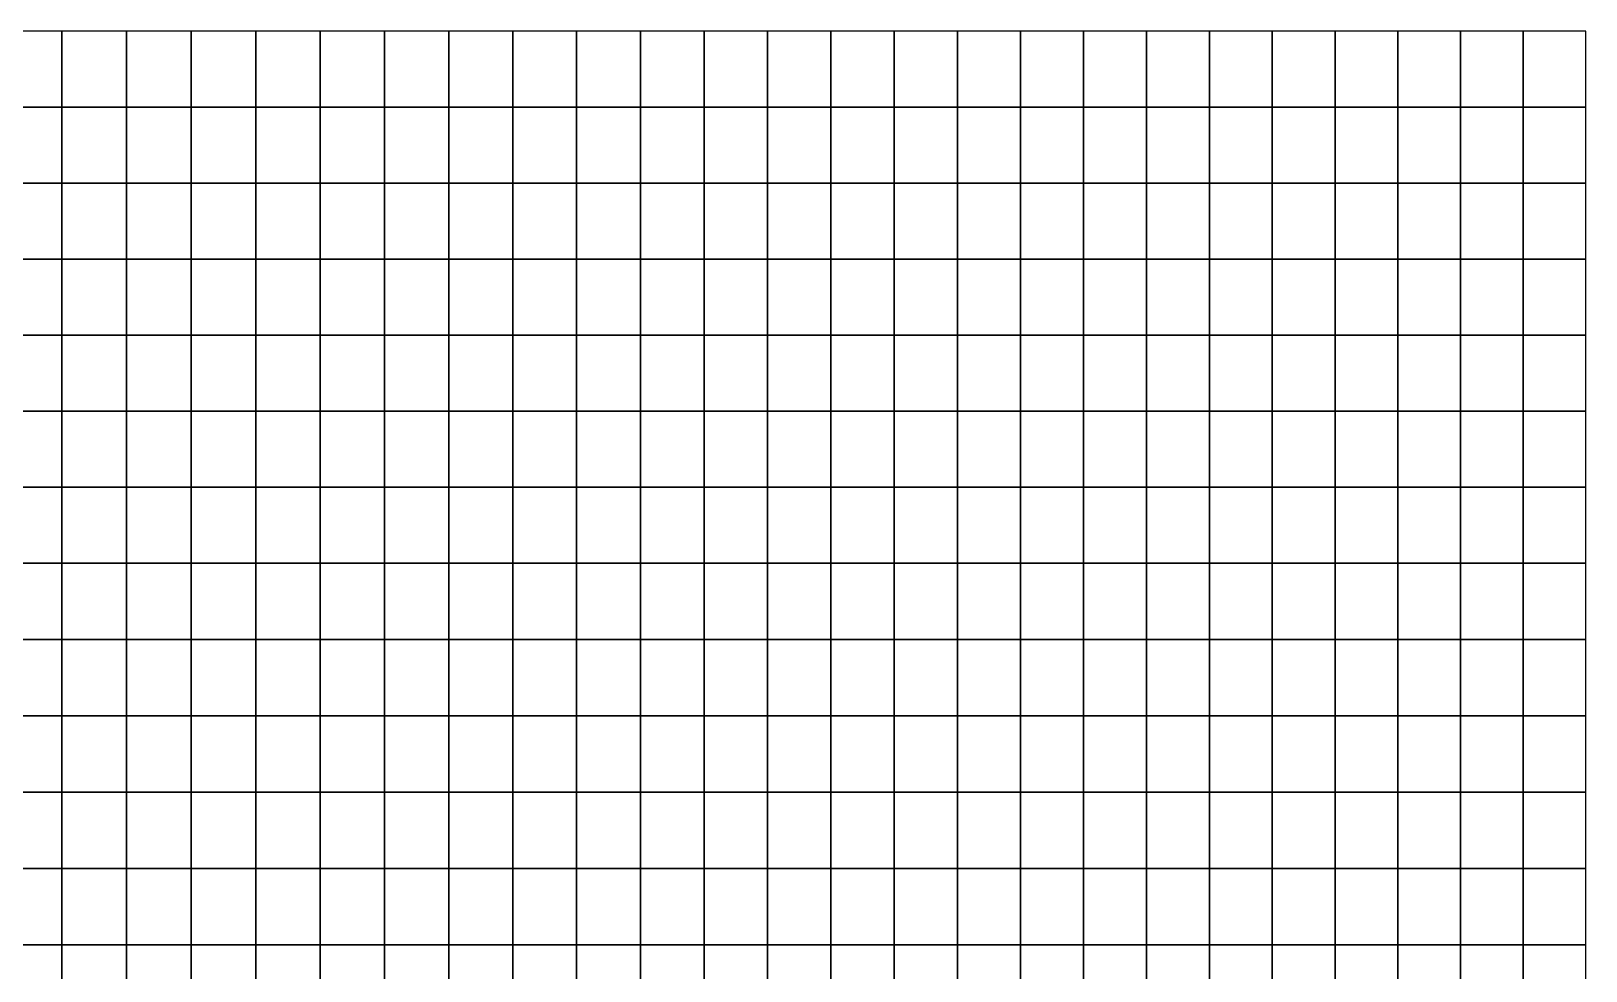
# Model space of a CAD drawing. Header units: inches. Extents: x 35.3 to 60.3, y 27 to 57.
# Drawn here: x 54.02 to 60.29, y 53.25 to 57.04 of the extents above; entities that cross this region are included whole.
import ezdxf

# ---------------------------------------------------------------- set-up
doc = ezdxf.new("R2010")
doc.units = ezdxf.units.IN
doc.header["$MEASUREMENT"] = 0
for name, color, linetype in [('Beam', 6, 'Continuous'), ('Column', 2, 'Continuous'), ('Shell', 1, 'Continuous')]:
    doc.layers.add(name, color=color, linetype=linetype)

msp = doc.modelspace()

# ---------------------------------------------------------------- linework, layer by layer
at = {"layer": 'Beam'}
for p, q in [((60.2876, 57.0385, 12), (35.2876, 57.0385, 12)), ((60.2876, 27.0385, 12), (60.2876, 57.0385, 12))]:
    msp.add_line(p, q, dxfattribs=at)
at = {"layer": 'Column', "extrusion": (-1, -8.32e-14, 6.83e-14)}
msp.add_line((60.2876, 57.0385, 12), (60.2876, 57.0385, 6), dxfattribs=at)
at = {"layer": 'Shell'}
for points in [[(53.8815, 57.0385, 13.8286), (53.8815, 56.7324, 13.915), (54.1431, 56.7324, 13.8638), (54.1431, 57.0385, 13.7774)], [(54.4042, 57.0385, 13.724), (54.1431, 57.0385, 13.7774), (54.1431, 56.7324, 13.8638), (54.4042, 56.7324, 13.8105)], [(54.6649, 57.0385, 13.6685), (54.4042, 57.0385, 13.724), (54.4042, 56.7324, 13.8105), (54.6649, 56.7324, 13.755)], [(54.9251, 57.0385, 13.6109), (54.6649, 57.0385, 13.6685), (54.6649, 56.7324, 13.755), (54.9251, 56.7324, 13.6973)], [(55.1849, 57.0385, 13.5511), (54.9251, 57.0385, 13.6109), (54.9251, 56.7324, 13.6973), (55.1849, 56.7324, 13.6376)], [(55.4441, 57.0385, 13.4892), (55.1849, 57.0385, 13.5511), (55.1849, 56.7324, 13.6376), (55.4441, 56.7324, 13.5757)], [(55.7029, 57.0385, 13.4252), (55.4441, 57.0385, 13.4892), (55.4441, 56.7324, 13.5757), (55.7029, 56.7324, 13.5116)], [(55.9611, 57.0385, 13.359), (55.7029, 57.0385, 13.4252), (55.7029, 56.7324, 13.5116), (55.9611, 56.7324, 13.4455)], [(56.2187, 57.0385, 13.2907), (55.9611, 57.0385, 13.359), (55.9611, 56.7324, 13.4455), (56.2187, 56.7324, 13.3772)], [(56.2187, 57.0385, 13.2907), (56.2187, 56.7324, 13.3772), (56.4758, 56.7324, 13.3068), (56.4758, 57.0385, 13.2203)], [(56.4758, 57.0385, 13.2203), (56.4758, 56.7324, 13.3068), (56.7323, 56.7324, 13.2344), (56.7323, 57.0385, 13.1479)], [(56.7323, 57.0385, 13.1479), (56.7323, 56.7324, 13.2344), (56.9884, 56.7324, 13.1602), (56.9884, 57.0385, 13.0737)], [(56.9884, 57.0385, 13.0737), (56.9884, 56.7324, 13.1602), (57.2439, 56.7324, 13.0842), (57.2439, 57.0385, 12.9977)], [(57.2439, 57.0385, 12.9977), (57.2439, 56.7324, 13.0842), (57.4991, 56.7324, 13.0066), (57.4991, 57.0385, 12.9202)], [(57.4991, 57.0385, 12.9202), (57.4991, 56.7324, 13.0066), (57.7538, 56.7324, 12.9276), (57.7538, 57.0385, 12.8412)], [(57.7538, 57.0385, 12.8412), (57.7538, 56.7324, 12.9276), (58.0082, 56.7324, 12.8473), (58.0082, 57.0385, 12.7608)], [(58.0082, 57.0385, 12.7608), (58.0082, 56.7324, 12.8473), (58.2623, 56.7324, 12.7657), (58.2623, 57.0385, 12.6793)], [(58.5161, 57.0385, 12.5967), (58.2623, 57.0385, 12.6793), (58.2623, 56.7324, 12.7657), (58.5161, 56.7324, 12.6831)], [(58.7696, 57.0385, 12.5132), (58.5161, 57.0385, 12.5967), (58.5161, 56.7324, 12.6831), (58.7696, 56.7324, 12.5996)], [(59.0229, 57.0385, 12.4289), (58.7696, 57.0385, 12.5132), (58.7696, 56.7324, 12.5996), (59.0229, 56.7324, 12.5153)], [(59.2761, 57.0385, 12.3439), (59.0229, 57.0385, 12.4289), (59.0229, 56.7324, 12.5153), (59.2761, 56.7324, 12.4303)], [(59.5291, 57.0385, 12.2584), (59.2761, 57.0385, 12.3439), (59.2761, 56.7324, 12.4303), (59.5291, 56.7324, 12.3448)], [(59.782, 57.0385, 12.1725), (59.5291, 57.0385, 12.2584), (59.5291, 56.7324, 12.3448), (59.782, 56.7324, 12.2589)], [(60.0348, 57.0385, 12.0863), (59.782, 57.0385, 12.1725), (59.782, 56.7324, 12.2589), (60.0348, 56.7324, 12.1728)], [(60.2876, 57.0385, 12), (60.0348, 57.0385, 12.0863), (60.0348, 56.7324, 12.1728), (60.2876, 56.7324, 12.0865)], [(53.8815, 56.7324, 13.915), (53.8815, 56.4262, 14.0013), (54.1431, 56.4262, 13.9501), (54.1431, 56.7324, 13.8638)], [(54.4042, 56.7324, 13.8105), (54.1431, 56.7324, 13.8638), (54.1431, 56.4262, 13.9501), (54.4042, 56.4262, 13.8968)], [(54.6649, 56.7324, 13.755), (54.4042, 56.7324, 13.8105), (54.4042, 56.4262, 13.8968), (54.6649, 56.4262, 13.8413)], [(54.9251, 56.7324, 13.6973), (54.6649, 56.7324, 13.755), (54.6649, 56.4262, 13.8413), (54.9251, 56.4262, 13.7837)], [(55.1849, 56.7324, 13.6376), (54.9251, 56.7324, 13.6973), (54.9251, 56.4262, 13.7837), (55.1849, 56.4262, 13.7239)], [(55.4441, 56.7324, 13.5757), (55.1849, 56.7324, 13.6376), (55.1849, 56.4262, 13.7239), (55.4441, 56.4262, 13.662)], [(55.7029, 56.7324, 13.5116), (55.4441, 56.7324, 13.5757), (55.4441, 56.4262, 13.662), (55.7029, 56.4262, 13.598)], [(55.9611, 56.7324, 13.4455), (55.7029, 56.7324, 13.5116), (55.7029, 56.4262, 13.598), (55.9611, 56.4262, 13.5318)], [(56.2187, 56.7324, 13.3772), (55.9611, 56.7324, 13.4455), (55.9611, 56.4262, 13.5318), (56.2187, 56.4262, 13.4635)], [(56.2187, 56.7324, 13.3772), (56.2187, 56.4262, 13.4635), (56.4758, 56.4262, 13.3931), (56.4758, 56.7324, 13.3068)], [(56.4758, 56.7324, 13.3068), (56.4758, 56.4262, 13.3931), (56.7323, 56.4262, 13.3207), (56.7323, 56.7324, 13.2344)], [(56.7323, 56.7324, 13.2344), (56.7323, 56.4262, 13.3207), (56.9884, 56.4262, 13.2465), (56.9884, 56.7324, 13.1602)], [(56.9884, 56.7324, 13.1602), (56.9884, 56.4262, 13.2465), (57.2439, 56.4262, 13.1705), (57.2439, 56.7324, 13.0842)], [(57.2439, 56.7324, 13.0842), (57.2439, 56.4262, 13.1705), (57.4991, 56.4262, 13.0929), (57.4991, 56.7324, 13.0066)], [(57.4991, 56.7324, 13.0066), (57.4991, 56.4262, 13.0929), (57.7538, 56.4262, 13.0139), (57.7538, 56.7324, 12.9276)], [(57.7538, 56.7324, 12.9276), (57.7538, 56.4262, 13.0139), (58.0082, 56.4262, 12.9336), (58.0082, 56.7324, 12.8473)], [(58.0082, 56.7324, 12.8473), (58.0082, 56.4262, 12.9336), (58.2623, 56.4262, 12.8521), (58.2623, 56.7324, 12.7657)], [(58.5161, 56.7324, 12.6831), (58.2623, 56.7324, 12.7657), (58.2623, 56.4262, 12.8521), (58.5161, 56.4262, 12.7695)], [(58.7696, 56.7324, 12.5996), (58.5161, 56.7324, 12.6831), (58.5161, 56.4262, 12.7695), (58.7696, 56.4262, 12.6859)], [(59.0229, 56.7324, 12.5153), (58.7696, 56.7324, 12.5996), (58.7696, 56.4262, 12.6859), (59.0229, 56.4262, 12.6016)], [(59.2761, 56.7324, 12.4303), (59.0229, 56.7324, 12.5153), (59.0229, 56.4262, 12.6016), (59.2761, 56.4262, 12.5167)], [(59.5291, 56.7324, 12.3448), (59.2761, 56.7324, 12.4303), (59.2761, 56.4262, 12.5167), (59.5291, 56.4262, 12.4311)], [(59.782, 56.7324, 12.2589), (59.5291, 56.7324, 12.3448), (59.5291, 56.4262, 12.4311), (59.782, 56.4262, 12.3452)], [(60.0348, 56.7324, 12.1728), (59.782, 56.7324, 12.2589), (59.782, 56.4262, 12.3452), (60.0348, 56.4262, 12.2591)], [(60.2876, 56.7324, 12.0865), (60.0348, 56.7324, 12.1728), (60.0348, 56.4262, 12.2591), (60.2876, 56.4262, 12.1728)], [(53.8815, 56.4262, 14.0013), (53.8815, 56.12, 14.0874), (54.1431, 56.12, 14.0362), (54.1431, 56.4262, 13.9501)], [(54.4042, 56.4262, 13.8968), (54.1431, 56.4262, 13.9501), (54.1431, 56.12, 14.0362), (54.4042, 56.12, 13.9828)], [(54.6649, 56.4262, 13.8413), (54.4042, 56.4262, 13.8968), (54.4042, 56.12, 13.9828), (54.6649, 56.12, 13.9273)], [(54.9251, 56.4262, 13.7837), (54.6649, 56.4262, 13.8413), (54.6649, 56.12, 13.9273), (54.9251, 56.12, 13.8697)], [(55.1849, 56.4262, 13.7239), (54.9251, 56.4262, 13.7837), (54.9251, 56.12, 13.8697), (55.1849, 56.12, 13.8099)], [(55.4441, 56.4262, 13.662), (55.1849, 56.4262, 13.7239), (55.1849, 56.12, 13.8099), (55.4441, 56.12, 13.748)], [(55.7029, 56.4262, 13.598), (55.4441, 56.4262, 13.662), (55.4441, 56.12, 13.748), (55.7029, 56.12, 13.684)], [(55.9611, 56.4262, 13.5318), (55.7029, 56.4262, 13.598), (55.7029, 56.12, 13.684), (55.9611, 56.12, 13.6178)], [(56.2187, 56.4262, 13.4635), (55.9611, 56.4262, 13.5318), (55.9611, 56.12, 13.6178), (56.2187, 56.12, 13.5496)], [(56.2187, 56.4262, 13.4635), (56.2187, 56.12, 13.5496), (56.4758, 56.12, 13.4792), (56.4758, 56.4262, 13.3931)], [(56.4758, 56.4262, 13.3931), (56.4758, 56.12, 13.4792), (56.7323, 56.12, 13.4068), (56.7323, 56.4262, 13.3207)], [(56.7323, 56.4262, 13.3207), (56.7323, 56.12, 13.4068), (56.9884, 56.12, 13.3325), (56.9884, 56.4262, 13.2465)], [(56.9884, 56.4262, 13.2465), (56.9884, 56.12, 13.3325), (57.2439, 56.12, 13.2566), (57.2439, 56.4262, 13.1705)], [(57.2439, 56.4262, 13.1705), (57.2439, 56.12, 13.2566), (57.4991, 56.12, 13.179), (57.4991, 56.4262, 13.0929)], [(57.4991, 56.4262, 13.0929), (57.4991, 56.12, 13.179), (57.7538, 56.12, 13.1), (57.7538, 56.4262, 13.0139)], [(57.7538, 56.4262, 13.0139), (57.7538, 56.12, 13.1), (58.0082, 56.12, 13.0196), (58.0082, 56.4262, 12.9336)], [(58.0082, 56.4262, 12.9336), (58.0082, 56.12, 13.0196), (58.2623, 56.12, 12.9381), (58.2623, 56.4262, 12.8521)], [(58.5161, 56.4262, 12.7695), (58.2623, 56.4262, 12.8521), (58.2623, 56.12, 12.9381), (58.5161, 56.12, 12.8555)], [(58.7696, 56.4262, 12.6859), (58.5161, 56.4262, 12.7695), (58.5161, 56.12, 12.8555), (58.7696, 56.12, 12.772)], [(59.0229, 56.4262, 12.6016), (58.7696, 56.4262, 12.6859), (58.7696, 56.12, 12.772), (59.0229, 56.12, 12.6877)], [(59.2761, 56.4262, 12.5167), (59.0229, 56.4262, 12.6016), (59.0229, 56.12, 12.6877), (59.2761, 56.12, 12.6027)], [(59.5291, 56.4262, 12.4311), (59.2761, 56.4262, 12.5167), (59.2761, 56.12, 12.6027), (59.5291, 56.12, 12.5172)], [(59.782, 56.4262, 12.3452), (59.5291, 56.4262, 12.4311), (59.5291, 56.12, 12.5172), (59.782, 56.12, 12.4313)], [(60.0348, 56.4262, 12.2591), (59.782, 56.4262, 12.3452), (59.782, 56.12, 12.4313), (60.0348, 56.12, 12.3451)], [(60.2876, 56.4262, 12.1728), (60.0348, 56.4262, 12.2591), (60.0348, 56.12, 12.3451), (60.2876, 56.12, 12.2588)], [(53.8815, 56.12, 14.0874), (53.8815, 55.8137, 14.173), (54.1431, 55.8137, 14.1218), (54.1431, 56.12, 14.0362)], [(54.4042, 56.12, 13.9828), (54.1431, 56.12, 14.0362), (54.1431, 55.8137, 14.1218), (54.4042, 55.8137, 14.0685)], [(54.6649, 56.12, 13.9273), (54.4042, 56.12, 13.9828), (54.4042, 55.8137, 14.0685), (54.6649, 55.8137, 14.013)], [(54.9251, 56.12, 13.8697), (54.6649, 56.12, 13.9273), (54.6649, 55.8137, 14.013), (54.9251, 55.8137, 13.9554)], [(55.1849, 56.12, 13.8099), (54.9251, 56.12, 13.8697), (54.9251, 55.8137, 13.9554), (55.1849, 55.8137, 13.8956)], [(55.4441, 56.12, 13.748), (55.1849, 56.12, 13.8099), (55.1849, 55.8137, 13.8956), (55.4441, 55.8137, 13.8337)], [(55.7029, 56.12, 13.684), (55.4441, 56.12, 13.748), (55.4441, 55.8137, 13.8337), (55.7029, 55.8137, 13.7697)], [(55.9611, 56.12, 13.6178), (55.7029, 56.12, 13.684), (55.7029, 55.8137, 13.7697), (55.9611, 55.8137, 13.7035)], [(56.2187, 56.12, 13.5496), (55.9611, 56.12, 13.6178), (55.9611, 55.8137, 13.7035), (56.2187, 55.8137, 13.6352)], [(56.2187, 56.12, 13.5496), (56.2187, 55.8137, 13.6352), (56.4758, 55.8137, 13.5648), (56.4758, 56.12, 13.4792)], [(56.4758, 56.12, 13.4792), (56.4758, 55.8137, 13.5648), (56.7323, 55.8137, 13.4924), (56.7323, 56.12, 13.4068)], [(56.7323, 56.12, 13.4068), (56.7323, 55.8137, 13.4924), (56.9884, 55.8137, 13.4182), (56.9884, 56.12, 13.3325)], [(56.9884, 56.12, 13.3325), (56.9884, 55.8137, 13.4182), (57.2439, 55.8137, 13.3422), (57.2439, 56.12, 13.2566)], [(57.2439, 56.12, 13.2566), (57.2439, 55.8137, 13.3422), (57.4991, 55.8137, 13.2647), (57.4991, 56.12, 13.179)], [(57.4991, 56.12, 13.179), (57.4991, 55.8137, 13.2647), (57.7538, 55.8137, 13.1856), (57.7538, 56.12, 13.1)], [(57.7538, 56.12, 13.1), (57.7538, 55.8137, 13.1856), (58.0082, 55.8137, 13.1053), (58.0082, 56.12, 13.0196)], [(58.0082, 56.12, 13.0196), (58.0082, 55.8137, 13.1053), (58.2623, 55.8137, 13.0238), (58.2623, 56.12, 12.9381)], [(58.5161, 56.12, 12.8555), (58.2623, 56.12, 12.9381), (58.2623, 55.8137, 13.0238), (58.5161, 55.8137, 12.9412)], [(58.7696, 56.12, 12.772), (58.5161, 56.12, 12.8555), (58.5161, 55.8137, 12.9412), (58.7696, 55.8137, 12.8577)], [(59.0229, 56.12, 12.6877), (58.7696, 56.12, 12.772), (58.7696, 55.8137, 12.8577), (59.0229, 55.8137, 12.7733)], [(59.2761, 56.12, 12.6027), (59.0229, 56.12, 12.6877), (59.0229, 55.8137, 12.7733), (59.2761, 55.8137, 12.6884)], [(59.5291, 56.12, 12.5172), (59.2761, 56.12, 12.6027), (59.2761, 55.8137, 12.6884), (59.5291, 55.8137, 12.6029)], [(59.782, 56.12, 12.4313), (59.5291, 56.12, 12.5172), (59.5291, 55.8137, 12.6029), (59.782, 55.8137, 12.517)], [(60.0348, 56.12, 12.3451), (59.782, 56.12, 12.4313), (59.782, 55.8137, 12.517), (60.0348, 55.8137, 12.4308)], [(60.2876, 56.12, 12.2588), (60.0348, 56.12, 12.3451), (60.0348, 55.8137, 12.4308), (60.2876, 55.8137, 12.3445)], [(53.8815, 55.8137, 14.173), (53.8815, 55.5073, 14.2582), (54.1431, 55.5073, 14.207), (54.1431, 55.8137, 14.1218)], [(54.4042, 55.8137, 14.0685), (54.1431, 55.8137, 14.1218), (54.1431, 55.5073, 14.207), (54.4042, 55.5073, 14.1536)], [(54.6649, 55.8137, 14.013), (54.4042, 55.8137, 14.0685), (54.4042, 55.5073, 14.1536), (54.6649, 55.5073, 14.0981)], [(54.9251, 55.8137, 13.9554), (54.6649, 55.8137, 14.013), (54.6649, 55.5073, 14.0981), (54.9251, 55.5073, 14.0405)], [(55.1849, 55.8137, 13.8956), (54.9251, 55.8137, 13.9554), (54.9251, 55.5073, 14.0405), (55.1849, 55.5073, 13.9807)], [(55.4441, 55.8137, 13.8337), (55.1849, 55.8137, 13.8956), (55.1849, 55.5073, 13.9807), (55.4441, 55.5073, 13.9188)], [(55.7029, 55.8137, 13.7697), (55.4441, 55.8137, 13.8337), (55.4441, 55.5073, 13.9188), (55.7029, 55.5073, 13.8548)], [(55.9611, 55.8137, 13.7035), (55.7029, 55.8137, 13.7697), (55.7029, 55.5073, 13.8548), (55.9611, 55.5073, 13.7886)], [(56.2187, 55.8137, 13.6352), (55.9611, 55.8137, 13.7035), (55.9611, 55.5073, 13.7886), (56.2187, 55.5073, 13.7203)], [(56.2187, 55.8137, 13.6352), (56.2187, 55.5073, 13.7203), (56.4758, 55.5073, 13.6499), (56.4758, 55.8137, 13.5648)], [(56.4758, 55.8137, 13.5648), (56.4758, 55.5073, 13.6499), (56.7323, 55.5073, 13.5775), (56.7323, 55.8137, 13.4924)], [(56.7323, 55.8137, 13.4924), (56.7323, 55.5073, 13.5775), (56.9884, 55.5073, 13.5033), (56.9884, 55.8137, 13.4182)], [(56.9884, 55.8137, 13.4182), (56.9884, 55.5073, 13.5033), (57.2439, 55.5073, 13.4273), (57.2439, 55.8137, 13.3422)], [(57.2439, 55.8137, 13.3422), (57.2439, 55.5073, 13.4273), (57.4991, 55.5073, 13.3498), (57.4991, 55.8137, 13.2647)], [(57.4991, 55.8137, 13.2647), (57.4991, 55.5073, 13.3498), (57.7538, 55.5073, 13.2708), (57.7538, 55.8137, 13.1856)], [(57.7538, 55.8137, 13.1856), (57.7538, 55.5073, 13.2708), (58.0082, 55.5073, 13.1904), (58.0082, 55.8137, 13.1053)], [(58.0082, 55.8137, 13.1053), (58.0082, 55.5073, 13.1904), (58.2623, 55.5073, 13.1089), (58.2623, 55.8137, 13.0238)], [(58.5161, 55.8137, 12.9412), (58.2623, 55.8137, 13.0238), (58.2623, 55.5073, 13.1089), (58.5161, 55.5073, 13.0263)], [(58.7696, 55.8137, 12.8577), (58.5161, 55.8137, 12.9412), (58.5161, 55.5073, 13.0263), (58.7696, 55.5073, 12.9428)], [(59.0229, 55.8137, 12.7733), (58.7696, 55.8137, 12.8577), (58.7696, 55.5073, 12.9428), (59.0229, 55.5073, 12.8585)], [(59.2761, 55.8137, 12.6884), (59.0229, 55.8137, 12.7733), (59.0229, 55.5073, 12.8585), (59.2761, 55.5073, 12.7735)], [(59.5291, 55.8137, 12.6029), (59.2761, 55.8137, 12.6884), (59.2761, 55.5073, 12.7735), (59.5291, 55.5073, 12.688)], [(59.782, 55.8137, 12.517), (59.5291, 55.8137, 12.6029), (59.5291, 55.5073, 12.688), (59.782, 55.5073, 12.6021)], [(60.0348, 55.8137, 12.4308), (59.782, 55.8137, 12.517), (59.782, 55.5073, 12.6021), (60.0348, 55.5073, 12.5159)], [(60.2876, 55.8137, 12.3445), (60.0348, 55.8137, 12.4308), (60.0348, 55.5073, 12.5159), (60.2876, 55.5073, 12.4296)], [(53.8815, 55.5073, 14.2582), (53.8815, 55.2007, 14.3426), (54.1431, 55.2007, 14.2914), (54.1431, 55.5073, 14.207)], [(54.4042, 55.5073, 14.1536), (54.1431, 55.5073, 14.207), (54.1431, 55.2007, 14.2914), (54.4042, 55.2007, 14.2381)], [(54.6649, 55.5073, 14.0981), (54.4042, 55.5073, 14.1536), (54.4042, 55.2007, 14.2381), (54.6649, 55.2007, 14.1826)], [(54.9251, 55.5073, 14.0405), (54.6649, 55.5073, 14.0981), (54.6649, 55.2007, 14.1826), (54.9251, 55.2007, 14.1249)], [(55.1849, 55.5073, 13.9807), (54.9251, 55.5073, 14.0405), (54.9251, 55.2007, 14.1249), (55.1849, 55.2007, 14.0652)], [(55.4441, 55.5073, 13.9188), (55.1849, 55.5073, 13.9807), (55.1849, 55.2007, 14.0652), (55.4441, 55.2007, 14.0033)], [(55.7029, 55.5073, 13.8548), (55.4441, 55.5073, 13.9188), (55.4441, 55.2007, 14.0033), (55.7029, 55.2007, 13.9392)], [(55.9611, 55.5073, 13.7886), (55.7029, 55.5073, 13.8548), (55.7029, 55.2007, 13.9392), (55.9611, 55.2007, 13.8731)], [(56.2187, 55.5073, 13.7203), (55.9611, 55.5073, 13.7886), (55.9611, 55.2007, 13.8731), (56.2187, 55.2007, 13.8048)], [(56.2187, 55.5073, 13.7203), (56.2187, 55.2007, 13.8048), (56.4758, 55.2007, 13.7344), (56.4758, 55.5073, 13.6499)], [(56.4758, 55.5073, 13.6499), (56.4758, 55.2007, 13.7344), (56.7323, 55.2007, 13.662), (56.7323, 55.5073, 13.5775)], [(56.7323, 55.5073, 13.5775), (56.7323, 55.2007, 13.662), (56.9884, 55.2007, 13.5877), (56.9884, 55.5073, 13.5033)], [(56.9884, 55.5073, 13.5033), (56.9884, 55.2007, 13.5877), (57.2439, 55.2007, 13.5118), (57.2439, 55.5073, 13.4273)], [(57.2439, 55.5073, 13.4273), (57.2439, 55.2007, 13.5118), (57.4991, 55.2007, 13.4342), (57.4991, 55.5073, 13.3498)], [(57.4991, 55.5073, 13.3498), (57.4991, 55.2007, 13.4342), (57.7538, 55.2007, 13.3552), (57.7538, 55.5073, 13.2708)], [(57.7538, 55.5073, 13.2708), (57.7538, 55.2007, 13.3552), (58.0082, 55.2007, 13.2749), (58.0082, 55.5073, 13.1904)], [(58.0082, 55.5073, 13.1904), (58.0082, 55.2007, 13.2749), (58.2623, 55.2007, 13.1933), (58.2623, 55.5073, 13.1089)], [(58.5161, 55.5073, 13.0263), (58.2623, 55.5073, 13.1089), (58.2623, 55.2007, 13.1933), (58.5161, 55.2007, 13.1107)], [(58.7696, 55.5073, 12.9428), (58.5161, 55.5073, 13.0263), (58.5161, 55.2007, 13.1107), (58.7696, 55.2007, 13.0272)], [(59.0229, 55.5073, 12.8585), (58.7696, 55.5073, 12.9428), (58.7696, 55.2007, 13.0272), (59.0229, 55.2007, 12.9429)], [(59.2761, 55.5073, 12.7735), (59.0229, 55.5073, 12.8585), (59.0229, 55.2007, 12.9429), (59.2761, 55.2007, 12.8579)], [(59.5291, 55.5073, 12.688), (59.2761, 55.5073, 12.7735), (59.2761, 55.2007, 12.8579), (59.5291, 55.2007, 12.7724)], [(59.782, 55.5073, 12.6021), (59.5291, 55.5073, 12.688), (59.5291, 55.2007, 12.7724), (59.782, 55.2007, 12.6865)], [(60.0348, 55.5073, 12.5159), (59.782, 55.5073, 12.6021), (59.782, 55.2007, 12.6865), (60.0348, 55.2007, 12.6004)], [(60.2876, 55.5073, 12.4296), (60.0348, 55.5073, 12.5159), (60.0348, 55.2007, 12.6004), (60.2876, 55.2007, 12.5141)], [(53.8815, 55.2007, 14.3426), (53.8815, 54.894, 14.4263), (54.1431, 54.894, 14.3751), (54.1431, 55.2007, 14.2914)], [(54.4042, 55.2007, 14.2381), (54.1431, 55.2007, 14.2914), (54.1431, 54.894, 14.3751), (54.4042, 54.894, 14.3217)], [(54.6649, 55.2007, 14.1826), (54.4042, 55.2007, 14.2381), (54.4042, 54.894, 14.3217), (54.6649, 54.894, 14.2662)], [(54.9251, 55.2007, 14.1249), (54.6649, 55.2007, 14.1826), (54.6649, 54.894, 14.2662), (54.9251, 54.894, 14.2086)], [(55.1849, 55.2007, 14.0652), (54.9251, 55.2007, 14.1249), (54.9251, 54.894, 14.2086), (55.1849, 54.894, 14.1488)], [(55.4441, 55.2007, 14.0033), (55.1849, 55.2007, 14.0652), (55.1849, 54.894, 14.1488), (55.4441, 54.894, 14.0869)], [(55.7029, 55.2007, 13.9392), (55.4441, 55.2007, 14.0033), (55.4441, 54.894, 14.0869), (55.7029, 54.894, 14.0229)], [(55.9611, 55.2007, 13.8731), (55.7029, 55.2007, 13.9392), (55.7029, 54.894, 14.0229), (55.9611, 54.894, 13.9567)], [(56.2187, 55.2007, 13.8048), (55.9611, 55.2007, 13.8731), (55.9611, 54.894, 13.9567), (56.2187, 54.894, 13.8884)], [(56.2187, 55.2007, 13.8048), (56.2187, 54.894, 13.8884), (56.4758, 54.894, 13.818), (56.4758, 55.2007, 13.7344)], [(56.4758, 55.2007, 13.7344), (56.4758, 54.894, 13.818), (56.7323, 54.894, 13.7456), (56.7323, 55.2007, 13.662)], [(56.7323, 55.2007, 13.662), (56.7323, 54.894, 13.7456), (56.9884, 54.894, 13.6714), (56.9884, 55.2007, 13.5877)], [(56.9884, 55.2007, 13.5877), (56.9884, 54.894, 13.6714), (57.2439, 54.894, 13.5954), (57.2439, 55.2007, 13.5118)], [(57.2439, 55.2007, 13.5118), (57.2439, 54.894, 13.5954), (57.4991, 54.894, 13.5179), (57.4991, 55.2007, 13.4342)], [(57.4991, 55.2007, 13.4342), (57.4991, 54.894, 13.5179), (57.7538, 54.894, 13.4389), (57.7538, 55.2007, 13.3552)], [(57.7538, 55.2007, 13.3552), (57.7538, 54.894, 13.4389), (58.0082, 54.894, 13.3585), (58.0082, 55.2007, 13.2749)], [(58.0082, 55.2007, 13.2749), (58.0082, 54.894, 13.3585), (58.2623, 54.894, 13.277), (58.2623, 55.2007, 13.1933)], [(58.5161, 55.2007, 13.1107), (58.2623, 55.2007, 13.1933), (58.2623, 54.894, 13.277), (58.5161, 54.894, 13.1944)], [(58.7696, 55.2007, 13.0272), (58.5161, 55.2007, 13.1107), (58.5161, 54.894, 13.1944), (58.7696, 54.894, 13.1109)], [(59.0229, 55.2007, 12.9429), (58.7696, 55.2007, 13.0272), (58.7696, 54.894, 13.1109), (59.0229, 54.894, 13.0266)], [(59.2761, 55.2007, 12.8579), (59.0229, 55.2007, 12.9429), (59.0229, 54.894, 13.0266), (59.2761, 54.894, 12.9416)], [(59.5291, 55.2007, 12.7724), (59.2761, 55.2007, 12.8579), (59.2761, 54.894, 12.9416), (59.5291, 54.894, 12.8561)], [(59.782, 55.2007, 12.6865), (59.5291, 55.2007, 12.7724), (59.5291, 54.894, 12.8561), (59.782, 54.894, 12.7702)], [(60.0348, 55.2007, 12.6004), (59.782, 55.2007, 12.6865), (59.782, 54.894, 12.7702), (60.0348, 54.894, 12.684)], [(60.2876, 55.2007, 12.5141), (60.0348, 55.2007, 12.6004), (60.0348, 54.894, 12.684), (60.2876, 54.894, 12.5977)], [(53.8815, 54.894, 14.4263), (53.8815, 54.587, 14.509), (54.1431, 54.587, 14.4578), (54.1431, 54.894, 14.3751)], [(54.4042, 54.894, 14.3217), (54.1431, 54.894, 14.3751), (54.1431, 54.587, 14.4578), (54.4042, 54.587, 14.4044)], [(54.6649, 54.894, 14.2662), (54.4042, 54.894, 14.3217), (54.4042, 54.587, 14.4044), (54.6649, 54.587, 14.3489)], [(54.9251, 54.894, 14.2086), (54.6649, 54.894, 14.2662), (54.6649, 54.587, 14.3489), (54.9251, 54.587, 14.2913)], [(55.1849, 54.894, 14.1488), (54.9251, 54.894, 14.2086), (54.9251, 54.587, 14.2913), (55.1849, 54.587, 14.2315)], [(55.4441, 54.894, 14.0869), (55.1849, 54.894, 14.1488), (55.1849, 54.587, 14.2315), (55.4441, 54.587, 14.1696)], [(55.7029, 54.894, 14.0229), (55.4441, 54.894, 14.0869), (55.4441, 54.587, 14.1696), (55.7029, 54.587, 14.1056)], [(55.9611, 54.894, 13.9567), (55.7029, 54.894, 14.0229), (55.7029, 54.587, 14.1056), (55.9611, 54.587, 14.0394)], [(56.2187, 54.894, 13.8884), (55.9611, 54.894, 13.9567), (55.9611, 54.587, 14.0394), (56.2187, 54.587, 13.9712)], [(56.2187, 54.894, 13.8884), (56.2187, 54.587, 13.9712), (56.4758, 54.587, 13.9008), (56.4758, 54.894, 13.818)], [(56.4758, 54.894, 13.818), (56.4758, 54.587, 13.9008), (56.7323, 54.587, 13.8284), (56.7323, 54.894, 13.7456)], [(56.7323, 54.894, 13.7456), (56.7323, 54.587, 13.8284), (56.9884, 54.587, 13.7541), (56.9884, 54.894, 13.6714)], [(56.9884, 54.894, 13.6714), (56.9884, 54.587, 13.7541), (57.2439, 54.587, 13.6781), (57.2439, 54.894, 13.5954)], [(57.2439, 54.894, 13.5954), (57.2439, 54.587, 13.6781), (57.4991, 54.587, 13.6006), (57.4991, 54.894, 13.5179)], [(57.4991, 54.894, 13.5179), (57.4991, 54.587, 13.6006), (57.7538, 54.587, 13.5216), (57.7538, 54.894, 13.4389)], [(57.7538, 54.894, 13.4389), (57.7538, 54.587, 13.5216), (58.0082, 54.587, 13.4412), (58.0082, 54.894, 13.3585)], [(58.0082, 54.894, 13.3585), (58.0082, 54.587, 13.4412), (58.2623, 54.587, 13.3597), (58.2623, 54.894, 13.277)], [(58.5161, 54.894, 13.1944), (58.2623, 54.894, 13.277), (58.2623, 54.587, 13.3597), (58.5161, 54.587, 13.2771)], [(58.7696, 54.894, 13.1109), (58.5161, 54.894, 13.1944), (58.5161, 54.587, 13.2771), (58.7696, 54.587, 13.1936)], [(59.0229, 54.894, 13.0266), (58.7696, 54.894, 13.1109), (58.7696, 54.587, 13.1936), (59.0229, 54.587, 13.1093)], [(59.2761, 54.894, 12.9416), (59.0229, 54.894, 13.0266), (59.0229, 54.587, 13.1093), (59.2761, 54.587, 13.0243)], [(59.5291, 54.894, 12.8561), (59.2761, 54.894, 12.9416), (59.2761, 54.587, 13.0243), (59.5291, 54.587, 12.9388)], [(59.782, 54.894, 12.7702), (59.5291, 54.894, 12.8561), (59.5291, 54.587, 12.9388), (59.782, 54.587, 12.8529)], [(60.0348, 54.894, 12.684), (59.782, 54.894, 12.7702), (59.782, 54.587, 12.8529), (60.0348, 54.587, 12.7667)], [(60.2876, 54.894, 12.5977), (60.0348, 54.894, 12.684), (60.0348, 54.587, 12.7667), (60.2876, 54.587, 12.6804)], [(53.8815, 54.2798, 14.5906), (54.1431, 54.2798, 14.5394), (54.1431, 54.587, 14.4578), (53.8815, 54.587, 14.509)], [(54.4042, 54.2798, 14.4861), (54.4042, 54.587, 14.4044), (54.1431, 54.587, 14.4578), (54.1431, 54.2798, 14.5394)], [(54.6649, 54.2798, 14.4306), (54.6649, 54.587, 14.3489), (54.4042, 54.587, 14.4044), (54.4042, 54.2798, 14.4861)], [(54.9251, 54.2798, 14.373), (54.9251, 54.587, 14.2913), (54.6649, 54.587, 14.3489), (54.6649, 54.2798, 14.4306)], [(55.1849, 54.2798, 14.3132), (55.1849, 54.587, 14.2315), (54.9251, 54.587, 14.2913), (54.9251, 54.2798, 14.373)], [(55.4441, 54.2798, 14.2513), (55.4441, 54.587, 14.1696), (55.1849, 54.587, 14.2315), (55.1849, 54.2798, 14.3132)], [(55.7029, 54.2798, 14.1872), (55.7029, 54.587, 14.1056), (55.4441, 54.587, 14.1696), (55.4441, 54.2798, 14.2513)], [(55.9611, 54.2798, 14.1211), (55.9611, 54.587, 14.0394), (55.7029, 54.587, 14.1056), (55.7029, 54.2798, 14.1872)], [(56.2187, 54.2798, 14.0528), (56.2187, 54.587, 13.9712), (55.9611, 54.587, 14.0394), (55.9611, 54.2798, 14.1211)], [(56.2187, 54.2798, 14.0528), (56.4758, 54.2798, 13.9824), (56.4758, 54.587, 13.9008), (56.2187, 54.587, 13.9712)], [(56.4758, 54.2798, 13.9824), (56.7323, 54.2798, 13.91), (56.7323, 54.587, 13.8284), (56.4758, 54.587, 13.9008)], [(56.7323, 54.2798, 13.91), (56.9884, 54.2798, 13.8358), (56.9884, 54.587, 13.7541), (56.7323, 54.587, 13.8284)], [(56.9884, 54.2798, 13.8358), (57.2439, 54.2798, 13.7598), (57.2439, 54.587, 13.6781), (56.9884, 54.587, 13.7541)], [(57.2439, 54.2798, 13.7598), (57.4991, 54.2798, 13.6822), (57.4991, 54.587, 13.6006), (57.2439, 54.587, 13.6781)], [(57.4991, 54.2798, 13.6822), (57.7538, 54.2798, 13.6032), (57.7538, 54.587, 13.5216), (57.4991, 54.587, 13.6006)], [(57.7538, 54.2798, 13.6032), (58.0082, 54.2798, 13.5229), (58.0082, 54.587, 13.4412), (57.7538, 54.587, 13.5216)], [(58.0082, 54.2798, 13.5229), (58.2623, 54.2798, 13.4414), (58.2623, 54.587, 13.3597), (58.0082, 54.587, 13.4412)], [(58.5161, 54.2798, 13.3588), (58.5161, 54.587, 13.2771), (58.2623, 54.587, 13.3597), (58.2623, 54.2798, 13.4414)], [(58.7696, 54.2798, 13.2752), (58.7696, 54.587, 13.1936), (58.5161, 54.587, 13.2771), (58.5161, 54.2798, 13.3588)], [(59.0229, 54.2798, 13.1909), (59.0229, 54.587, 13.1093), (58.7696, 54.587, 13.1936), (58.7696, 54.2798, 13.2752)], [(59.2761, 54.2798, 13.106), (59.2761, 54.587, 13.0243), (59.0229, 54.587, 13.1093), (59.0229, 54.2798, 13.1909)], [(59.5291, 54.2798, 13.0204), (59.5291, 54.587, 12.9388), (59.2761, 54.587, 13.0243), (59.2761, 54.2798, 13.106)], [(59.782, 54.2798, 12.9345), (59.782, 54.587, 12.8529), (59.5291, 54.587, 12.9388), (59.5291, 54.2798, 13.0204)], [(60.0348, 54.2798, 12.8484), (60.0348, 54.587, 12.7667), (59.782, 54.587, 12.8529), (59.782, 54.2798, 12.9345)], [(60.2876, 54.2798, 12.7621), (60.2876, 54.587, 12.6804), (60.0348, 54.587, 12.7667), (60.0348, 54.2798, 12.8484)], [(53.8815, 53.9723, 14.6711), (54.1431, 53.9723, 14.6199), (54.1431, 54.2798, 14.5394), (53.8815, 54.2798, 14.5906)], [(54.4042, 53.9723, 14.5665), (54.4042, 54.2798, 14.4861), (54.1431, 54.2798, 14.5394), (54.1431, 53.9723, 14.6199)], [(54.6649, 53.9723, 14.511), (54.6649, 54.2798, 14.4306), (54.4042, 54.2798, 14.4861), (54.4042, 53.9723, 14.5665)], [(54.9251, 53.9723, 14.4534), (54.9251, 54.2798, 14.373), (54.6649, 54.2798, 14.4306), (54.6649, 53.9723, 14.511)], [(55.1849, 53.9723, 14.3936), (55.1849, 54.2798, 14.3132), (54.9251, 54.2798, 14.373), (54.9251, 53.9723, 14.4534)], [(55.4441, 53.9723, 14.3317), (55.4441, 54.2798, 14.2513), (55.1849, 54.2798, 14.3132), (55.1849, 53.9723, 14.3936)], [(55.7029, 53.9723, 14.2677), (55.7029, 54.2798, 14.1872), (55.4441, 54.2798, 14.2513), (55.4441, 53.9723, 14.3317)], [(55.9611, 53.9723, 14.2015), (55.9611, 54.2798, 14.1211), (55.7029, 54.2798, 14.1872), (55.7029, 53.9723, 14.2677)], [(56.2187, 53.9723, 14.1333), (56.2187, 54.2798, 14.0528), (55.9611, 54.2798, 14.1211), (55.9611, 53.9723, 14.2015)], [(56.2187, 53.9723, 14.1333), (56.4758, 53.9723, 14.0629), (56.4758, 54.2798, 13.9824), (56.2187, 54.2798, 14.0528)], [(56.4758, 53.9723, 14.0629), (56.7323, 53.9723, 13.9905), (56.7323, 54.2798, 13.91), (56.4758, 54.2798, 13.9824)], [(56.7323, 53.9723, 13.9905), (56.9884, 53.9723, 13.9162), (56.9884, 54.2798, 13.8358), (56.7323, 54.2798, 13.91)], [(56.9884, 53.9723, 13.9162), (57.2439, 53.9723, 13.8402), (57.2439, 54.2798, 13.7598), (56.9884, 54.2798, 13.8358)], [(57.2439, 53.9723, 13.8402), (57.4991, 53.9723, 13.7627), (57.4991, 54.2798, 13.6822), (57.2439, 54.2798, 13.7598)], [(57.4991, 53.9723, 13.7627), (57.7538, 53.9723, 13.6837), (57.7538, 54.2798, 13.6032), (57.4991, 54.2798, 13.6822)], [(57.7538, 53.9723, 13.6837), (58.0082, 53.9723, 13.6033), (58.0082, 54.2798, 13.5229), (57.7538, 54.2798, 13.6032)], [(58.0082, 53.9723, 13.6033), (58.2623, 53.9723, 13.5218), (58.2623, 54.2798, 13.4414), (58.0082, 54.2798, 13.5229)], [(58.5161, 53.9723, 13.4392), (58.5161, 54.2798, 13.3588), (58.2623, 54.2798, 13.4414), (58.2623, 53.9723, 13.5218)], [(58.7696, 53.9723, 13.3557), (58.7696, 54.2798, 13.2752), (58.5161, 54.2798, 13.3588), (58.5161, 53.9723, 13.4392)], [(59.0229, 53.9723, 13.2714), (59.0229, 54.2798, 13.1909), (58.7696, 54.2798, 13.2752), (58.7696, 53.9723, 13.3557)], [(59.2761, 53.9723, 13.1864), (59.2761, 54.2798, 13.106), (59.0229, 54.2798, 13.1909), (59.0229, 53.9723, 13.2714)], [(59.5291, 53.9723, 13.1009), (59.5291, 54.2798, 13.0204), (59.2761, 54.2798, 13.106), (59.2761, 53.9723, 13.1864)], [(59.782, 53.9723, 13.015), (59.782, 54.2798, 12.9345), (59.5291, 54.2798, 13.0204), (59.5291, 53.9723, 13.1009)], [(60.0348, 53.9723, 12.9288), (60.0348, 54.2798, 12.8484), (59.782, 54.2798, 12.9345), (59.782, 53.9723, 13.015)], [(60.2876, 53.9723, 12.8425), (60.2876, 54.2798, 12.7621), (60.0348, 54.2798, 12.8484), (60.0348, 53.9723, 12.9288)], [(53.8815, 53.6646, 14.7502), (54.1431, 53.6646, 14.699), (54.1431, 53.9723, 14.6199), (53.8815, 53.9723, 14.6711)], [(54.4042, 53.6646, 14.6456), (54.4042, 53.9723, 14.5665), (54.1431, 53.9723, 14.6199), (54.1431, 53.6646, 14.699)], [(54.6649, 53.6646, 14.5902), (54.6649, 53.9723, 14.511), (54.4042, 53.9723, 14.5665), (54.4042, 53.6646, 14.6456)], [(54.9251, 53.6646, 14.5325), (54.9251, 53.9723, 14.4534), (54.6649, 53.9723, 14.511), (54.6649, 53.6646, 14.5902)], [(55.1849, 53.6646, 14.4727), (55.1849, 53.9723, 14.3936), (54.9251, 53.9723, 14.4534), (54.9251, 53.6646, 14.5325)], [(55.4441, 53.6646, 14.4108), (55.4441, 53.9723, 14.3317), (55.1849, 53.9723, 14.3936), (55.1849, 53.6646, 14.4727)], [(55.7029, 53.6646, 14.3468), (55.7029, 53.9723, 14.2677), (55.4441, 53.9723, 14.3317), (55.4441, 53.6646, 14.4108)], [(55.9611, 53.6646, 14.2807), (55.9611, 53.9723, 14.2015), (55.7029, 53.9723, 14.2677), (55.7029, 53.6646, 14.3468)], [(56.2187, 53.6646, 14.2124), (56.2187, 53.9723, 14.1333), (55.9611, 53.9723, 14.2015), (55.9611, 53.6646, 14.2807)], [(56.2187, 53.6646, 14.2124), (56.4758, 53.6646, 14.142), (56.4758, 53.9723, 14.0629), (56.2187, 53.9723, 14.1333)], [(56.4758, 53.6646, 14.142), (56.7323, 53.6646, 14.0696), (56.7323, 53.9723, 13.9905), (56.4758, 53.9723, 14.0629)], [(56.7323, 53.6646, 14.0696), (56.9884, 53.6646, 13.9953), (56.9884, 53.9723, 13.9162), (56.7323, 53.9723, 13.9905)], [(56.9884, 53.6646, 13.9953), (57.2439, 53.6646, 13.9194), (57.2439, 53.9723, 13.8402), (56.9884, 53.9723, 13.9162)], [(57.2439, 53.6646, 13.9194), (57.4991, 53.6646, 13.8418), (57.4991, 53.9723, 13.7627), (57.2439, 53.9723, 13.8402)], [(57.4991, 53.6646, 13.8418), (57.7538, 53.6646, 13.7628), (57.7538, 53.9723, 13.6837), (57.4991, 53.9723, 13.7627)], [(57.7538, 53.6646, 13.7628), (58.0082, 53.6646, 13.6824), (58.0082, 53.9723, 13.6033), (57.7538, 53.9723, 13.6837)], [(58.0082, 53.6646, 13.6824), (58.2623, 53.6646, 13.6009), (58.2623, 53.9723, 13.5218), (58.0082, 53.9723, 13.6033)], [(58.5161, 53.6646, 13.5183), (58.5161, 53.9723, 13.4392), (58.2623, 53.9723, 13.5218), (58.2623, 53.6646, 13.6009)], [(58.7696, 53.6646, 13.4348), (58.7696, 53.9723, 13.3557), (58.5161, 53.9723, 13.4392), (58.5161, 53.6646, 13.5183)], [(59.0229, 53.6646, 13.3505), (59.0229, 53.9723, 13.2714), (58.7696, 53.9723, 13.3557), (58.7696, 53.6646, 13.4348)], [(59.2761, 53.6646, 13.2655), (59.2761, 53.9723, 13.1864), (59.0229, 53.9723, 13.2714), (59.0229, 53.6646, 13.3505)], [(59.5291, 53.6646, 13.18), (59.5291, 53.9723, 13.1009), (59.2761, 53.9723, 13.1864), (59.2761, 53.6646, 13.2655)], [(59.782, 53.6646, 13.0941), (59.782, 53.9723, 13.015), (59.5291, 53.9723, 13.1009), (59.5291, 53.6646, 13.18)], [(60.0348, 53.6646, 13.0079), (60.0348, 53.9723, 12.9288), (59.782, 53.9723, 13.015), (59.782, 53.6646, 13.0941)], [(60.2876, 53.6646, 12.9216), (60.2876, 53.9723, 12.8425), (60.0348, 53.9723, 12.9288), (60.0348, 53.6646, 13.0079)], [(53.8815, 53.3565, 14.8278), (54.1431, 53.3565, 14.7766), (54.1431, 53.6646, 14.699), (53.8815, 53.6646, 14.7502)], [(54.4042, 53.3565, 14.7233), (54.4042, 53.6646, 14.6456), (54.1431, 53.6646, 14.699), (54.1431, 53.3565, 14.7766)], [(54.6649, 53.3565, 14.6678), (54.6649, 53.6646, 14.5902), (54.4042, 53.6646, 14.6456), (54.4042, 53.3565, 14.7233)], [(54.9251, 53.3565, 14.6102), (54.9251, 53.6646, 14.5325), (54.6649, 53.6646, 14.5902), (54.6649, 53.3565, 14.6678)], [(55.1849, 53.3565, 14.5504), (55.1849, 53.6646, 14.4727), (54.9251, 53.6646, 14.5325), (54.9251, 53.3565, 14.6102)], [(55.4441, 53.3565, 14.4885), (55.4441, 53.6646, 14.4108), (55.1849, 53.6646, 14.4727), (55.1849, 53.3565, 14.5504)], [(55.7029, 53.3565, 14.4245), (55.7029, 53.6646, 14.3468), (55.4441, 53.6646, 14.4108), (55.4441, 53.3565, 14.4885)], [(55.9611, 53.3565, 14.3583), (55.9611, 53.6646, 14.2807), (55.7029, 53.6646, 14.3468), (55.7029, 53.3565, 14.4245)], [(56.2187, 53.3565, 14.29), (56.2187, 53.6646, 14.2124), (55.9611, 53.6646, 14.2807), (55.9611, 53.3565, 14.3583)], [(56.2187, 53.3565, 14.29), (56.4758, 53.3565, 14.2196), (56.4758, 53.6646, 14.142), (56.2187, 53.6646, 14.2124)], [(56.4758, 53.3565, 14.2196), (56.7323, 53.3565, 14.1472), (56.7323, 53.6646, 14.0696), (56.4758, 53.6646, 14.142)], [(56.7323, 53.3565, 14.1472), (56.9884, 53.3565, 14.073), (56.9884, 53.6646, 13.9953), (56.7323, 53.6646, 14.0696)], [(56.9884, 53.3565, 14.073), (57.2439, 53.3565, 13.997), (57.2439, 53.6646, 13.9194), (56.9884, 53.6646, 13.9953)], [(57.2439, 53.3565, 13.997), (57.4991, 53.3565, 13.9195), (57.4991, 53.6646, 13.8418), (57.2439, 53.6646, 13.9194)], [(57.4991, 53.3565, 13.9195), (57.7538, 53.3565, 13.8404), (57.7538, 53.6646, 13.7628), (57.4991, 53.6646, 13.8418)], [(57.7538, 53.3565, 13.8404), (58.0082, 53.3565, 13.7601), (58.0082, 53.6646, 13.6824), (57.7538, 53.6646, 13.7628)], [(58.0082, 53.3565, 13.7601), (58.2623, 53.3565, 13.6786), (58.2623, 53.6646, 13.6009), (58.0082, 53.6646, 13.6824)], [(58.5161, 53.3565, 13.596), (58.5161, 53.6646, 13.5183), (58.2623, 53.6646, 13.6009), (58.2623, 53.3565, 13.6786)], [(58.7696, 53.3565, 13.5125), (58.7696, 53.6646, 13.4348), (58.5161, 53.6646, 13.5183), (58.5161, 53.3565, 13.596)], [(59.0229, 53.3565, 13.4281), (59.0229, 53.6646, 13.3505), (58.7696, 53.6646, 13.4348), (58.7696, 53.3565, 13.5125)], [(59.2761, 53.3565, 13.3432), (59.2761, 53.6646, 13.2655), (59.0229, 53.6646, 13.3505), (59.0229, 53.3565, 13.4281)], [(59.5291, 53.3565, 13.2577), (59.5291, 53.6646, 13.18), (59.2761, 53.6646, 13.2655), (59.2761, 53.3565, 13.3432)], [(59.782, 53.3565, 13.1718), (59.782, 53.6646, 13.0941), (59.5291, 53.6646, 13.18), (59.5291, 53.3565, 13.2577)], [(60.0348, 53.3565, 13.0856), (60.0348, 53.6646, 13.0079), (59.782, 53.6646, 13.0941), (59.782, 53.3565, 13.1718)], [(60.2876, 53.3565, 12.9993), (60.2876, 53.6646, 12.9216), (60.0348, 53.6646, 13.0079), (60.0348, 53.3565, 13.0856)], [(53.8815, 53.048, 14.9039), (54.1431, 53.048, 14.8527), (54.1431, 53.3565, 14.7766), (53.8815, 53.3565, 14.8278)], [(54.4042, 53.048, 14.7993), (54.4042, 53.3565, 14.7233), (54.1431, 53.3565, 14.7766), (54.1431, 53.048, 14.8527)], [(54.6649, 53.048, 14.7438), (54.6649, 53.3565, 14.6678), (54.4042, 53.3565, 14.7233), (54.4042, 53.048, 14.7993)], [(54.9251, 53.048, 14.6862), (54.9251, 53.3565, 14.6102), (54.6649, 53.3565, 14.6678), (54.6649, 53.048, 14.7438)], [(55.1849, 53.048, 14.6264), (55.1849, 53.3565, 14.5504), (54.9251, 53.3565, 14.6102), (54.9251, 53.048, 14.6862)], [(55.4441, 53.048, 14.5645), (55.4441, 53.3565, 14.4885), (55.1849, 53.3565, 14.5504), (55.1849, 53.048, 14.6264)], [(55.7029, 53.048, 14.5005), (55.7029, 53.3565, 14.4245), (55.4441, 53.3565, 14.4885), (55.4441, 53.048, 14.5645)], [(55.9611, 53.048, 14.4343), (55.9611, 53.3565, 14.3583), (55.7029, 53.3565, 14.4245), (55.7029, 53.048, 14.5005)], [(56.2187, 53.048, 14.3661), (56.2187, 53.3565, 14.29), (55.9611, 53.3565, 14.3583), (55.9611, 53.048, 14.4343)], [(56.2187, 53.048, 14.3661), (56.4758, 53.048, 14.2957), (56.4758, 53.3565, 14.2196), (56.2187, 53.3565, 14.29)], [(56.4758, 53.048, 14.2957), (56.7323, 53.048, 14.2233), (56.7323, 53.3565, 14.1472), (56.4758, 53.3565, 14.2196)], [(56.7323, 53.048, 14.2233), (56.9884, 53.048, 14.149), (56.9884, 53.3565, 14.073), (56.7323, 53.3565, 14.1472)], [(56.9884, 53.048, 14.149), (57.2439, 53.048, 14.0731), (57.2439, 53.3565, 13.997), (56.9884, 53.3565, 14.073)], [(57.2439, 53.048, 14.0731), (57.4991, 53.048, 13.9955), (57.4991, 53.3565, 13.9195), (57.2439, 53.3565, 13.997)], [(57.4991, 53.048, 13.9955), (57.7538, 53.048, 13.9165), (57.7538, 53.3565, 13.8404), (57.4991, 53.3565, 13.9195)], [(57.7538, 53.048, 13.9165), (58.0082, 53.048, 13.8361), (58.0082, 53.3565, 13.7601), (57.7538, 53.3565, 13.8404)], [(58.0082, 53.048, 13.8361), (58.2623, 53.048, 13.7546), (58.2623, 53.3565, 13.6786), (58.0082, 53.3565, 13.7601)], [(58.5161, 53.048, 13.672), (58.5161, 53.3565, 13.596), (58.2623, 53.3565, 13.6786), (58.2623, 53.048, 13.7546)], [(58.7696, 53.048, 13.5885), (58.7696, 53.3565, 13.5125), (58.5161, 53.3565, 13.596), (58.5161, 53.048, 13.672)], [(59.0229, 53.048, 13.5042), (59.0229, 53.3565, 13.4281), (58.7696, 53.3565, 13.5125), (58.7696, 53.048, 13.5885)], [(59.2761, 53.048, 13.4192), (59.2761, 53.3565, 13.3432), (59.0229, 53.3565, 13.4281), (59.0229, 53.048, 13.5042)], [(59.5291, 53.048, 13.3337), (59.5291, 53.3565, 13.2577), (59.2761, 53.3565, 13.3432), (59.2761, 53.048, 13.4192)], [(59.782, 53.048, 13.2478), (59.782, 53.3565, 13.1718), (59.5291, 53.3565, 13.2577), (59.5291, 53.048, 13.3337)], [(60.0348, 53.048, 13.1616), (60.0348, 53.3565, 13.0856), (59.782, 53.3565, 13.1718), (59.782, 53.048, 13.2478)], [(60.2876, 53.048, 13.0753), (60.2876, 53.3565, 12.9993), (60.0348, 53.3565, 13.0856), (60.0348, 53.048, 13.1616)]]:
    msp.add_3dface(points, dxfattribs=at)

doc.saveas('drawing.dxf')
